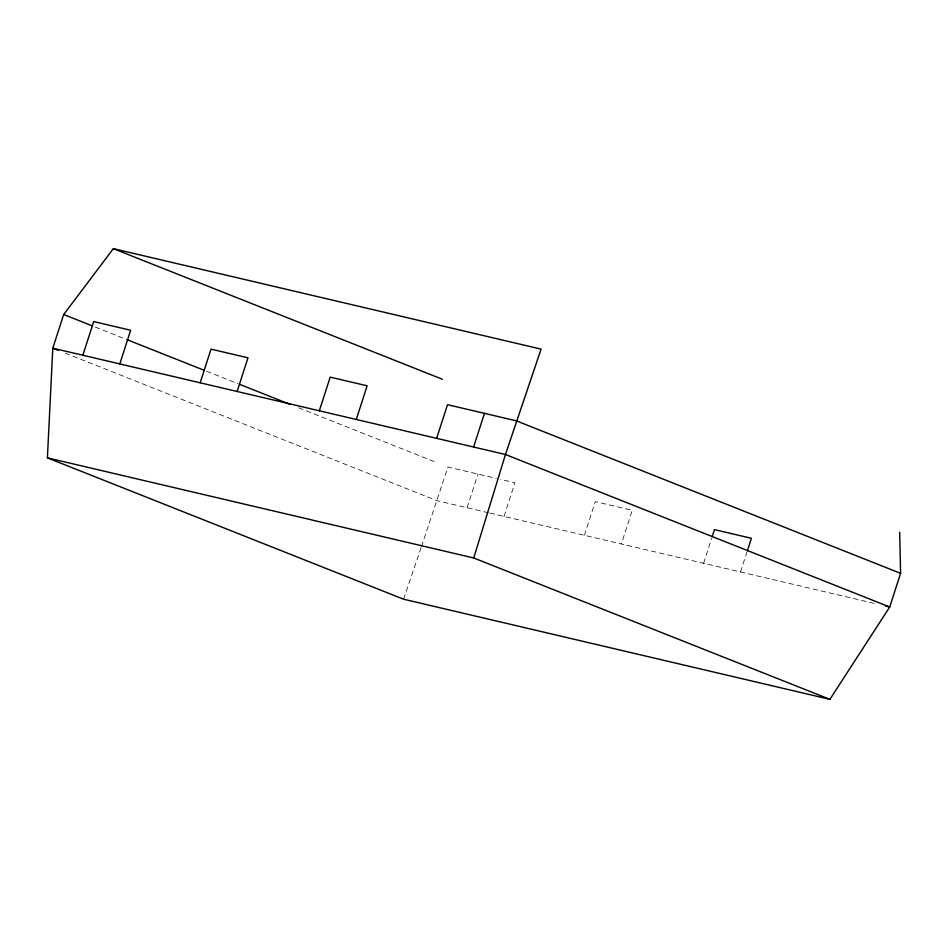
<?xml version="1.0" encoding="UTF-8"?>
<svg xmlns="http://www.w3.org/2000/svg" width="948" height="948" viewBox="0 0 948 948"><rect width="100%" height="100%" fill="white"/><g stroke="black" fill="none" stroke-linecap="round" stroke-linejoin="round"><path stroke-width="0.71" stroke-dasharray="4.74 3.56" d="M467.091 507.749L477.97 474.083M504.04 516.423L514.918 482.757L500.71 479.415M584.418 535.3L595.285 501.634L632.245 510.308L621.367 543.974M703.582 563.29L711.735 538.037M740.53 571.964L746.882 552.329M403.575 599.207L421.031 547.873M421.505 546.486L447.942 467.032L496.444 478.42M488.41 512.75L437.064 500.698L65.199 353.106M489.832 513.081L875.869 603.758M95.286 327.072L125.515 339.064M206.581 371.237L238.173 383.774M298.632 407.77L434.658 461.759"/><path stroke-width="1.42" d="M829.891 699.34L403.575 599.207L47.4 457.86L52.804 348.189L63.682 314.523L113.357 248.66L541.095 349.125L505.462 454.507L473.727 557.981L829.891 699.34L889.722 607.004L900.6 573.339L899.688 532.207M82.832 355.239L93.71 321.573L130.658 330.26L119.78 363.925M200.158 382.802L211.025 349.137L247.973 357.811L237.107 391.477M319.322 410.792L330.2 377.126L367.149 385.8L356.27 419.466M436.649 438.343L447.515 404.678L516.34 420.841L900.6 573.339M473.597 447.018L484.464 413.352M712.197 536.639L714.46 529.624L751.409 538.298L747.332 550.93M885.574 606.033L889.722 607.004L505.462 454.507L52.804 348.189L58.314 350.381M47.4 457.86L473.727 557.981M113.357 248.66L442.361 379.236M63.682 314.523L92.537 325.982M126.89 339.609L203.832 370.147M239.548 384.319L290.384 404.5"/></g></svg>
